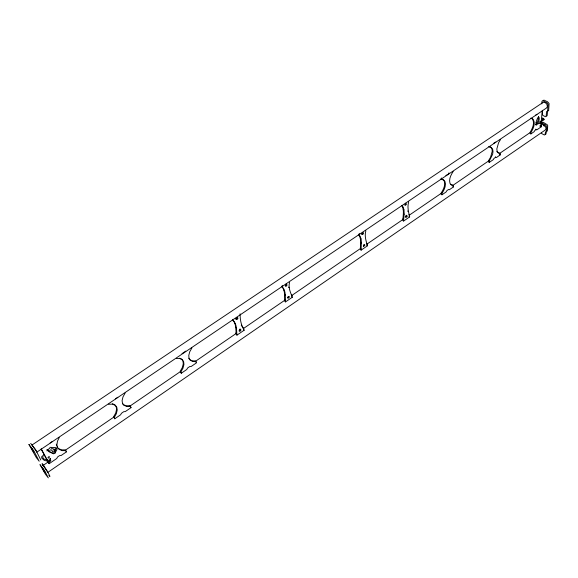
<?xml version="1.0" encoding="UTF-8"?>
<svg xmlns="http://www.w3.org/2000/svg" width="578" height="578" viewBox="0 0 578 578"><rect width="100%" height="100%" fill="white"/><g stroke="black" fill="none" stroke-linecap="round" stroke-linejoin="round"><path stroke-width="0.87" d="M488.742 146.509L490.679 147.166L491.936 148.922L492.261 151.154L490.541 157.339L488.583 160.597L488.569 161.963L489.306 162.382L489.32 161.016L492.608 154.29L493.005 151.573L492.68 149.341L491.423 147.578L489.487 146.928M542.489 110.282L542.41 114.516L542.973 115.456L545.459 116.734L546.109 116.409L546.6 111.518L547.604 111.46L548.052 104.264L547.142 102.898L542.988 100.818L541.983 101.208L541.824 103.903M489.306 162.382L493.222 159.701L494.009 158.394L495.57 157.332L496.336 157.57L500.216 154.911L500.245 153.553L498.373 152.924L497.145 151.198L496.827 148.972L498.576 142.744L500.548 139.457M236.966 335.132L236.294 334.525C235.542 329.547 236.619 323.817 232.493 319.865C237.233 323.651 236.294 329.901 236.966 335.132L244.183 330.19C241.048 325.226 240.072 319.656 240.094 313.803M55.091 451.729L54 448.86M530.886 118.064L532.417 118.945C535.018 123.172 532.454 128.345 530.214 132.16L530.149 133.518L530.886 133.915L530.958 132.55C533.198 128.742 535.77 123.562 533.169 119.335L531.637 118.454M530.886 133.915L534.144 131.69L534.831 130.469L536.131 129.58L536.738 129.913L541.254 126.82L541.311 125.845L540.567 125.455M542.171 110.817L540.972 125.209M285.489 301.911L284.802 301.348C284.268 296.355 285.554 290.756 281.847 286.551C286.356 290.452 284.968 296.745 285.489 301.911L292.345 297.222C290.517 292.519 288.097 287.75 289.513 282.404M50.272 459.972L49.845 460.847M547.554 111.626L547.142 115.708L546.492 116.026M361.134 250.13L360.426 249.617C360.224 244.61 361.77 239.205 358.707 234.654L359.429 235.159C362.485 239.718 360.939 245.115 361.134 250.13L367.456 245.802C366.105 240.954 364.284 236.005 365.852 230.824M546.289 131.82L546.008 133.988L545.372 134.284M403.632 221.034L402.909 220.558C402.895 215.543 404.542 210.24 401.847 205.522L402.577 205.999C405.272 210.717 403.617 216.02 403.632 221.034L409.658 216.909C408.567 211.989 407.064 206.982 408.697 201.867M46.97 449.438L47.064 451.013M448.962 172.88L448.152 174.238L445.884 175.524M59.216 437.582L57.453 441.238L56.911 444.887L57.59 447.517M125.13 393.062L122.991 396.891L122.088 400.684L122.514 403.386L124.01 405.344L126.922 406.493L130.512 406.363L131.033 407.649L125.26 411.601L123.8 411.673L121.474 413.263L120.614 414.78L114.776 418.775L113.599 416.803L115.716 413.01L116.597 409.267L116.164 406.572L114.632 404.607L112.392 403.733M191.882 347.963L189.765 351.706L188.768 355.456L189.02 358.179L190.278 360.21L192.85 361.488L196.108 361.517L196.513 362.825L191.101 366.531L189.779 366.531L187.604 368.02L186.752 369.508L181.282 373.251L180.199 371.3L182.287 367.601L183.269 363.887L183.009 361.178L181.723 359.148L179.736 358.172M453.159 171.471C450.948 174.91 448.694 179.129 449.98 183.32L451.389 184.996L453.455 185.545L453.484 186.904L449.388 189.714L448.542 189.497L446.895 190.632L446.093 191.968L441.96 194.793L441.231 194.345L441.187 192.98C443.384 189.562 445.624 185.357 444.301 181.196L442.856 179.498M30.699 443.384L35.54 449.503L40.8 459.987M54.643 451.389L56.196 448.42L56.167 448.94L55.813 448.701M55.546 451.945L57.063 449.467M539.852 122.442L540.69 121.864L540.235 123.02M237.255 317.849L236.532 318.81L235.607 318.962M239.53 330.587L240.246 329.641L240.043 328.853M285.619 285.626L286.32 284.694L286.161 283.877M287.945 297.511L288.639 296.586M362.76 233.035L362.081 233.931L361.315 234.011M363.425 245.946L364.089 245.065M405.012 204.908L405.619 203.21M49.354 460.861L50.286 460.16L50.871 460.724L48.704 462.79L49.181 463.686L56.774 458.491L57.482 457.039L59.642 455.558L61.087 455.536L66.448 451.859L65.813 450.609L62.258 450.638L59.259 449.453L56.976 446.765M547.641 110.817L548.645 110.759L549.1 103.556L547.633 101.829L544.035 100.117L543.024 100.514M43.083 456.634L42.765 457.689L44.123 459.142L49.585 460.63M185.776 351.099L182.005 353.649M49.535 450.565L50.633 449.792L51.456 449.922L52.649 451.685M541.759 122.507L543.298 122.341L547.294 124.769L547.713 125.592L547.366 131.069L546.492 130.968M44.535 454.359L41.703 456.649L41.703 458.101L44.289 460.377L49.47 461.699M47.714 472.443L545.213 130.057L546.058 128.605L545.437 126.38L543.71 124.696L541.889 124.537L540.401 125.556M48.256 461.916L43.047 465.478L47.396 471.525M65.379 450.211L114.523 416.622M129.414 406.45L180.784 371.336M194.931 361.669L235.882 333.679M243.331 328.593L285.019 300.098M291.724 295.517L360.224 248.699M366.922 244.118L403.408 219.185M409.361 215.117L442.119 192.727M452.545 185.603L489.031 160.662M499.45 153.538L529.983 132.68M541.311 125.845C539.758 128.164 539.512 124.725 540.827 125.31M49.91 448.095L47.967 449.583L48.501 451.086L47.613 449.8M50.142 442.958L52.345 441.469M115.441 398.863L117.818 397.267M495.837 142.036L493.706 143.243M535.625 115.181L536.94 114.292M36.717 452.234L546.557 107.956L547.424 106.431L546.795 104.141L545.025 102.436L543.175 102.32L31.92 445.074L36.363 451.237M539.679 121.9L543.66 119.111L543.537 119.516L542.243 118.678M540.192 122.507L544.44 119.415L542.496 117.883M54.52 452.531L52.8 453.044L49.202 451.461M48.92 461.519L48.032 461.54L41.305 448.99M49.065 457.913L48.22 458.116L47.952 457.574L48.523 456.83L49.368 456.627L49.636 457.169M538.096 123.808L540.524 123.345M405.12 217.039L406.479 216.114L406.428 215.312L405.72 215.37M129.877 405.677L126.286 405.807L123.374 404.651L122.377 403.35M108.541 404.26L112.277 404.138L115.268 405.308L116.799 407.273L117.233 409.961L116.344 413.711L114.227 417.504L114.776 418.775M541.218 122.854L545.249 124.588L546.687 126.3C547.25 131.452 545.43 130.917 544.989 134.688L544.36 134.992L541.911 133.699L541.355 132.774M176.362 358.447L179.744 358.49L182.381 359.791L183.667 361.821L183.934 364.53L182.951 368.244L180.849 371.943L181.282 373.251M49.903 447.321L56.189 447.654M535.365 124.725L535.784 124.761C537.67 122.601 538.609 119.22 538.436 116.351M543.219 125.065L544.382 126.293M450.659 184.548L452.726 185.097M440.725 178.92L442.148 179.303M53.068 450.862L54.281 451.707M499.508 153.134L497.629 152.505L496.813 151.357M51.348 448.21L54.607 449.605L55.712 451.736L55.127 453.282L53.407 453.795L48.783 451.62M58.653 448.701L61.644 449.894L65.206 449.865L66.448 451.859M540.509 126.43L541.254 126.82M499.479 154.499L500.216 154.911M452.755 186.456L453.484 186.904M407.512 210.999L408.234 211.476M403.213 209.323L403.943 209.807M408.848 214.792L409.571 215.262M408.935 216.432L409.658 216.909M403.516 213.716L404.239 214.2M402.779 218.932L403.502 219.416M360.318 238.403L361.033 238.909M366.582 243.656L367.297 244.162M366.741 245.296L367.456 245.802M360.817 242.774L361.532 243.28M360.224 248.005L360.932 248.511M288.487 287.093L289.181 287.649M291.363 295.04L292.056 295.596M283.921 290.185L284.614 290.748M291.652 296.659L292.345 297.222M284.781 294.513L285.474 295.076M284.463 299.751L285.156 300.322M56.875 448.123L57.273 448.463M243.8 328.586L241.243 325.161M243.504 329.597L244.183 330.19M234.885 323.42L235.571 324.02M235.99 327.704L236.669 328.304M235.867 332.95L236.539 333.549M130.397 406.963L131.033 407.649M48.704 462.79L48.104 462.032L49.181 463.686M48.87 475.369C54 482.059 38.444 456.121 42.895 465.745M188.775 358.223L189.613 359.574L192.192 360.853L195.443 360.882L195.855 362.189M495.375 156.775L495.599 157.151M41.125 449.019L47.013 460.001M535.828 129.118L535.994 129.523M56.304 444.135L56.637 445.45M282.201 285.395L282.541 287.114M359.227 233.418L359.429 235.159M441.419 177.973L441.462 179.368L443.593 179.946L445.038 181.651C446.353 185.805 444.114 190.018 441.917 193.435L441.96 194.793M536.088 122.341L535.965 124.653L536.529 125.151C541.145 120.289 539.079 111.214 536.088 122.341M50.532 458.621L49.903 459.459L49.592 459.185L50.532 458.621M28.958 444.496L36.241 457.473L39.196 461.23L33.734 450.717L28.958 444.496M236.807 317.799L236.084 318.76L236.286 319.562L237.218 319.403L237.934 318.449L237.731 317.647L236.807 317.799M239.812 329.619L239.097 330.565L239.292 331.346L240.21 331.18L240.918 330.233L240.723 329.453L239.812 329.619M286.002 284.564L285.294 285.503L285.453 286.312L286.312 286.182L287.02 285.25L286.861 284.441L286.002 284.564M288.328 296.492L287.627 297.417L287.786 298.205L288.632 298.075L289.332 297.15L289.173 296.362L288.328 296.492M362.623 232.797L362.038 234.516L362.803 234.437L363.483 233.541L363.389 232.717L362.623 232.797M363.959 244.855L363.374 246.546L364.805 245.571L364.718 244.769L363.959 244.855M405.633 203.738L405.026 205.436L406.399 204.511L406.348 203.687L405.633 203.738M406.442 215.847L405.843 217.523L407.201 216.591L407.15 215.789L406.442 215.847M541.824 123.728L541.015 123.591L541.824 123.728M40.048 464.726L45.38 474.141L48.306 477.883L44.759 470.889L40.048 464.726M31.508 448.015L31.234 447.712L33.813 452.01L31.508 448.015M42.555 468.187C42.953 469.936 48.27 477.601 42.555 468.187"/></g></svg>
